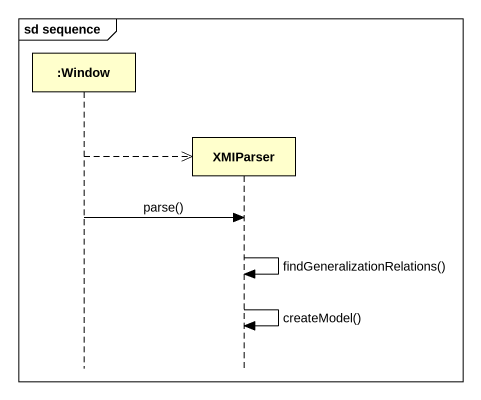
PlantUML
@startuml
mainframe sd sequence
hide footbox
participant ":Window" as Window
participant XMIParser

Window -->> XMIParser **
Window -> XMIParser : parse()
XMIParser -> XMIParser : findGeneralizationRelations()
XMIParser -> XMIParser : createModel()
@enduml
